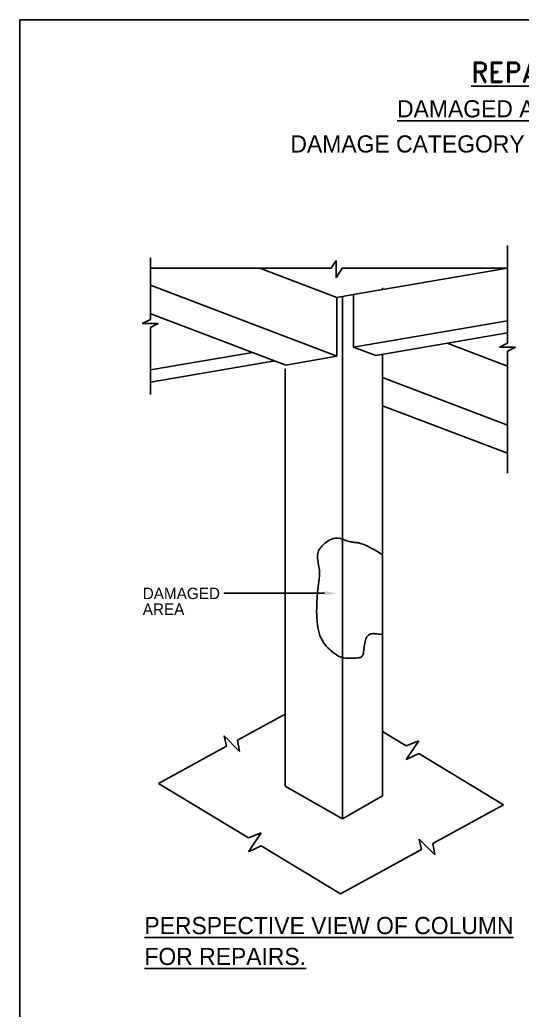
# Model space of a CAD drawing. Header units: millimetres. Extents: x -8855 to 105318, y -17958 to 67465.
# Drawn here: x 12648 to 19687, y 53598 to 67465 of the extents above; entities that cross this region are included whole.
import ezdxf

# ---------------------------------------------------------------- set-up
doc = ezdxf.new("R2010")
doc.units = ezdxf.units.MM
doc.header["$LTSCALE"] = 25
doc.layers.add('TEXT', color=2, linetype='Continuous')
doc.styles.add('ROMAND', font='romand.shx')
doc.styles.add('ROMANS', font='stylu.ttf')

msp = doc.modelspace()

# ---------------------------------------------------------------- linework, layer by layer
for p, q in [((12648.00133, 67465.18411), (12648.00133, 39229.87558)), ((32127.86101, 67465.18411), (12648.00133, 67465.18411)), ((19481.32706, 64306.62159), (19481.32706, 62937.33666)), ((14477.44436, 64133.23959), (14477.44436, 63269.10032)), ((17080.40979, 64092.90413), (17009.16426, 63988.04564)), ((17080.40979, 64092.90413), (17080.40979, 63853.47477)), ((17009.16426, 63988.04564), (14477.44436, 63988.04564)), ((17089.27795, 63578.50785), (16012.78748, 63988.04564)), ((17080.40979, 63853.47477), (17162.99541, 63988.04564)), ((19481.32706, 63988.04564), (17162.99541, 63988.04564)), ((17324.87802, 63618.84445), (19481.32706, 63988.04564)), ((17089.27795, 62753.93863), (14477.44436, 63747.57915)), ((17732.02091, 63688.55054), (17732.02091, 63711.21535)), ((17324.87802, 63618.84445), (17089.27795, 63578.50785)), ((17089.27795, 63578.50785), (17089.27795, 62753.93863)), ((17167.60119, 56275.30398), (17167.60119, 63591.91741)), ((17324.87802, 62882.64646), (17324.87802, 63618.84445)), ((14364.05427, 63213.08685), (14477.44436, 63269.10032)), ((16373.8476, 62631.45127), (14483.69077, 63350.5386)), ((17324.87802, 62882.64646), (19481.32706, 63251.84765)), ((14587.09867, 63213.08685), (14364.05427, 63213.08685)), ((14587.09867, 63213.08685), (14477.44436, 63157.37493)), ((14477.44436, 63157.37493), (14477.44436, 62220.69107)), ((17635.7737, 62764.36995), (19481.32706, 63080.34334)), ((17324.87802, 62882.64646), (17635.7737, 62764.36995)), ((18636.74715, 62935.74455), (19481.32706, 62614.43433)), ((19367.93697, 62881.3232), (19481.32706, 62937.33666)), ((19590.98137, 62881.3232), (19367.93697, 62881.3232)), ((19590.98137, 62881.3232), (19481.32706, 62825.61128)), ((19481.32706, 62825.61128), (19481.32706, 61115.14921)), ((15909.96728, 62807.92894), (14477.44436, 62562.66965)), ((16220.86297, 62689.65243), (14477.44436, 62391.16533)), ((16373.8476, 62631.45127), (17089.27795, 62753.93863)), ((17732.02091, 56601.17185), (17732.02091, 62780.84824)), ((16367.60119, 56737.1842), (16367.60119, 62579.78031)), ((17732.02091, 62455.3675), (19481.32706, 61789.86511)), ((17732.02091, 62060.70331), (19481.32706, 61395.20093)), ((16917.08888, 59435.05367), (15504.91784, 59435.05367)), ((15700.0872, 57379.67403), (16367.60119, 57743.40062)), ((15511.00401, 57440.99059), (15727.82104, 57218.52005)), ((15511.00401, 57440.99059), (15542.72041, 57293.92528)), ((18061.06767, 57300.65015), (17732.02091, 57499.80411)), ((14589.65561, 56774.60283), (15542.72041, 57293.92528)), ((15727.82104, 57218.52005), (15700.0872, 57379.67403)), ((18237.26011, 57370.47785), (18058.97695, 57106.82131)), ((18237.26011, 57370.47785), (18061.06767, 57300.65015)), ((18058.97695, 57106.82131), (18240.93797, 57191.78452)), ((19426.28897, 56474.35656), (18240.93797, 57191.78452)), ((15852.20129, 56010.45317), (14589.65561, 56774.60283)), ((17167.60119, 56275.30398), (16367.60119, 56737.1842)), ((17167.60119, 56275.30398), (17732.02091, 56601.17185)), ((18433.43241, 55933.35168), (19426.28897, 56474.35656)), ((16028.39372, 56080.28087), (15850.11056, 55816.62432)), ((16028.39372, 56080.28087), (15852.20129, 56010.45317)), ((15850.11056, 55816.62432), (16032.07159, 55901.58754)), ((17142.13488, 55229.7271), (16032.07159, 55901.58754)), ((18244.34922, 55994.66824), (18276.06561, 55847.60293)), ((18244.34922, 55994.66824), (18461.16624, 55772.1977)), ((18461.16624, 55772.1977), (18433.43241, 55933.35168)), ((17142.13488, 55229.7271), (18276.06561, 55847.60293))]:
    msp.add_line(p, q)
at = {"color": 3}
for points in [[(17732.02091, 59962.46276), (17731.29325, 59963.38384), (17713.48382, 59981.12945), (17694.60848, 59996.45575), (17675.07906, 60009.8708), (17655.3074, 60021.88265), (17635.70531, 60032.99936), (17616.61195, 60043.64027), (17598.07576, 60053.8699), (17580.07252, 60063.66405), (17562.57801, 60072.99854), (17545.568, 60081.84917), (17529.01827, 60090.19174), (17512.90458, 60098.00207), (17497.20272, 60105.25595), (17481.88038, 60111.93324), (17466.87297, 60118.02989), (17452.10781, 60123.54591), (17437.51222, 60128.48129), (17423.01353, 60132.83604), (17408.53907, 60136.61016), (17394.01615, 60139.80364), (17379.37211, 60142.41649), (17364.53022, 60144.49307), (17349.39764, 60146.25513), (17333.87746, 60147.9688), (17317.87277, 60149.90022), (17301.28669, 60152.31549), (17284.02231, 60155.48075), (17265.98273, 60159.66212), (17247.07105, 60165.12573), (17227.21864, 60171.98043), (17206.46991, 60179.70609), (17184.89752, 60187.62529), (17162.57416, 60195.06064), (17139.57251, 60201.33471), (17115.96522, 60205.77011), (17091.82499, 60207.68944), (17067.22447, 60206.41528), (17042.28077, 60201.4678), (17017.28861, 60193.15749), (16992.58716, 60181.99239), (16968.51555, 60168.48057), (16945.41294, 60153.13007), (16923.61848, 60136.44895), (16903.47132, 60118.94527), (16885.3106, 60101.12708), (16869.41089, 60083.38953), (16855.78834, 60065.67617), (16844.39448, 60047.81765), (16835.18088, 60029.64462), (16828.09908, 60010.98773), (16823.10064, 59991.67763), (16820.1371, 59971.54496), (16819.16002, 59950.42037)], [(16819.16002, 59950.42037), (16820.06039, 59928.20307), (16822.48694, 59905.06643), (16826.02784, 59881.25238), (16830.27127, 59857.00286), (16834.8054, 59832.5598), (16839.2184, 59808.16513), (16843.09845, 59784.06077), (16846.03372, 59760.48867), (16847.70928, 59737.62219), (16848.19782, 59715.36055), (16847.6689, 59693.53438), (16846.2921, 59671.97434), (16844.23699, 59650.51107), (16841.67317, 59628.97522), (16838.77019, 59607.19744), (16835.69764, 59585.00838), (16832.60087, 59562.20642), (16829.52833, 59538.46093), (16826.50423, 59513.40901), (16823.55282, 59486.68778), (16820.69831, 59457.93432), (16817.96492, 59426.78574), (16815.37688, 59392.87916), (16812.95841, 59355.85167), (16810.76201, 59315.52586), (16808.9532, 59272.46623), (16807.72579, 59227.42276), (16807.27359, 59181.14546), (16807.79039, 59134.38429), (16809.46999, 59087.88924), (16812.5062, 59042.41031), (16817.09281, 58998.69747), (16823.3994, 58957.34749), (16831.49865, 58918.34423), (16841.439, 58881.51836), (16853.26891, 58846.70051), (16867.03682, 58813.72133), (16882.79118, 58782.41148), (16900.58044, 58752.60159), (16920.45306, 58724.12232), (16942.36461, 58696.86883), (16965.89923, 58670.99434), (16990.5482, 58646.71659), (17015.8028, 58624.25332), (17041.1543, 58603.82227), (17066.09397, 58585.64117), (17090.11309, 58569.92777), (17112.70293, 58556.8998), (17133.50012, 58546.67822), (17152.72269, 58538.99692), (17170.73401, 58533.493), (17187.89745, 58529.80355), (17204.57639, 58527.56569), (17221.1342, 58526.41652), (17237.93426, 58525.99314), (17255.33995, 58525.93266), (17273.59352, 58525.94476), (17292.45271, 58526.02943), (17311.55415, 58526.25927), (17330.53446, 58526.70684), (17349.03027, 58527.44473), (17366.67821, 58528.54551), (17383.11489, 58530.08177), (17397.97694, 58532.12608), (17410.98981, 58534.79539), (17422.23425, 58538.38402), (17431.87984, 58543.2307), (17440.09616, 58549.67412), (17447.05277, 58558.05298), (17452.91926, 58568.706), (17457.86519, 58581.97186), (17462.06016, 58598.18928), (17465.67776, 58617.51148), (17468.90777, 58639.34975), (17471.94398, 58662.92993), (17474.98018, 58687.47783), (17478.2102, 58712.21928), (17481.82781, 58736.38009), (17486.02682, 58759.18609), (17491.00104, 58779.8631), (17496.8958, 58797.8063), (17503.66267, 58813.08826), (17511.20473, 58825.95092), (17519.42509, 58836.63619), (17528.22686, 58845.38603), (17537.51312, 58852.44234), (17547.18698, 58858.04708), (17557.15154, 58862.44216), (17567.3422, 58865.83725), (17577.82356, 58868.31301), (17588.69252, 58869.91782), (17600.04597, 58870.70007), (17611.98083, 58870.70813), (17624.59399, 58869.9904), (17637.98235, 58868.59527), (17652.24282, 58866.57112), (17667.39961, 58864.09536), (17683.18626, 58861.86154), (17699.26361, 58860.69221), (17715.29251, 58861.40993), (17730.93381, 58864.83728), (17732.02091, 58865.34455)]]:
    msp.add_lwpolyline(points, dxfattribs=at)
msp.add_solid([(16917.08888, 59465.05367), (16917.08888, 59405.05367), (17097.08888, 59435.05367)])

# ---------------------------------------------------------------- texts
at = {"color": 7, "style": 'ROMANS'}
for s, p in [('DAMAGED', (14370.55132, 59354.36838)), ('AREA', (14370.55132, 59132.61131))]:
    msp.add_text(s, height=160, dxfattribs=at).set_placement(p)
at = {"layer": 'TEXT'}
for s, height, style, p in [('%%UREPAIRS TO R.C.C. COLUMNS', 280, 'ROMAND', (18971.18293, 66593.53193)), ('%%UDAMAGED AREA INVOLVING TWO CORNERS', 240, 'ROMANS', (17933.90901, 66099.64192)), ('DAMAGE CATEGORY NO.3 & 4 - REBAR CORROSION SEVERE; CONCRETE', 240, 'ROMANS', (16439.90891, 65607.13894)), ('%%UPERSPECTIVE VIEW OF COLUMN', 240, 'ROMANS', (14394.15051, 54663.47741)), ('%%UFOR REPAIRS.', 240, 'ROMANS', (14394.15051, 54230.68887))]:
    msp.add_text(s, height=height, dxfattribs=dict(at, style=style)).set_placement(p)

doc.saveas('drawing.dxf')
